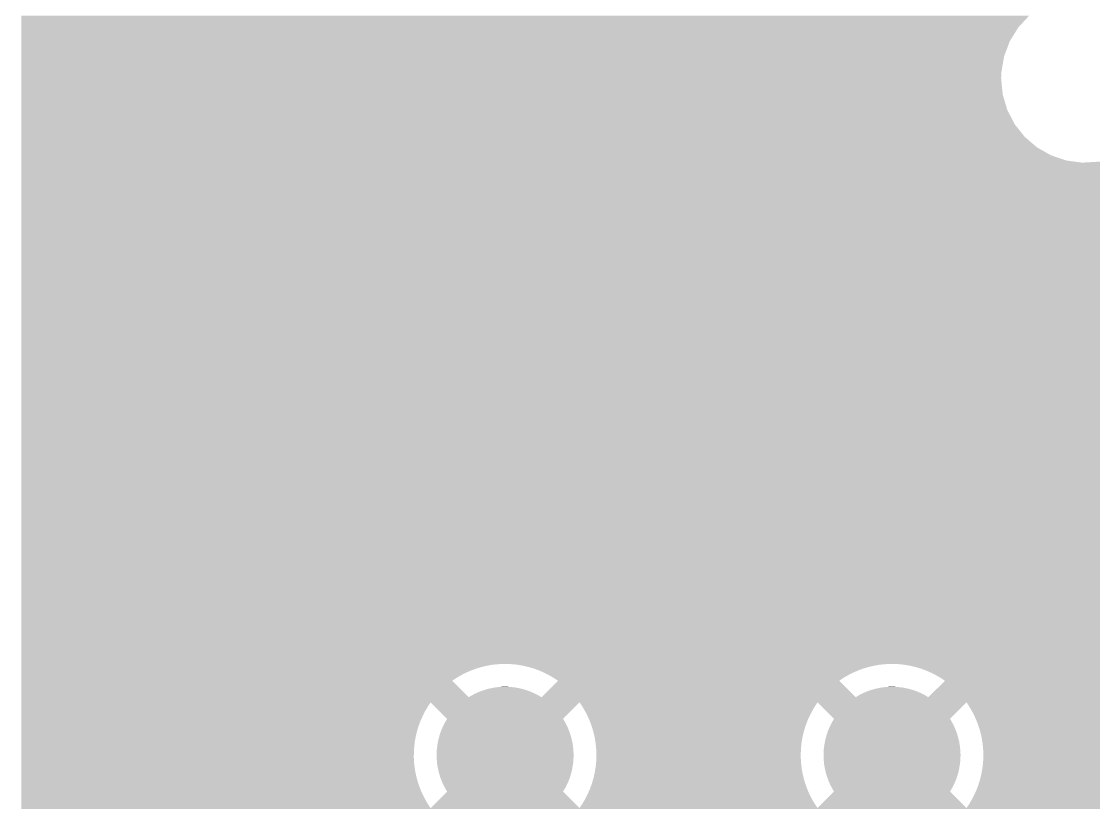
# Model space of a CAD drawing. Extents: x 295 to 953, y 10 to 290.
# Drawn here: x 562.99 to 578.47, y 111.26 to 122.63 of the extents above; entities that cross this region are included whole.
import ezdxf

# ---------------------------------------------------------------- set-up
doc = ezdxf.new("R2010")
doc.units = 0
doc.header["$LTSCALE"] = 5
doc.header["$MEASUREMENT"] = 0
doc.layers.add('PWR1', color=7, linetype='CONTINUOUS')

msp = doc.modelspace()

# ---------------------------------------------------------------- linework, layer by layer
at = {"layer": 'PWR1'}
for points in [[(562.991, 122.544), (562.991, 122.715), (577.388, 122.544), (577.546, 122.715)], [(562.991, 122.346), (562.991, 122.544), (577.265, 122.346), (577.388, 122.544)], [(562.991, 122.128), (562.991, 122.346), (577.183, 122.128), (577.265, 122.346)], [(562.991, 121.898), (562.991, 122.128), (577.143, 121.898), (577.183, 122.128)], [(562.991, 121.807), (562.991, 121.898), (577.139, 121.807), (577.143, 121.898)], [(562.991, 121.575), (562.991, 121.807), (577.162, 121.575), (577.139, 121.807)], [(562.991, 121.351), (562.991, 121.575), (577.228, 121.351), (577.162, 121.575)], [(562.991, 121.144), (562.991, 121.351), (577.335, 121.144), (577.228, 121.351)], [(562.991, 120.962), (562.991, 121.144), (577.48, 120.962), (577.335, 121.144)], [(562.991, 120.81), (562.991, 120.962), (577.657, 120.81), (577.48, 120.962)], [(562.991, 120.695), (562.991, 120.81), (577.86, 120.695), (577.657, 120.81)], [(562.991, 120.62), (562.991, 120.695), (578.081, 120.62), (577.86, 120.695)], [(562.991, 120.589), (562.991, 120.62), (578.312, 120.589), (578.081, 120.62)], [(562.991, 120.472), (562.991, 120.589), (638.787, 120.472), (638.798, 120.589)], [(562.991, 120.41), (562.991, 120.472), (638.786, 120.41), (638.787, 120.472)], [(578.312, 120.589), (578.544, 120.603), (638.798, 120.589), (638.799, 120.603)], [(562.991, 120.081), (562.991, 120.41), (638.809, 120.081), (638.786, 120.41)], [(562.991, 119.757), (562.991, 120.081), (638.875, 119.757), (638.809, 120.081)], [(562.991, 119.446), (562.991, 119.757), (638.985, 119.446), (638.875, 119.757)], [(562.991, 119.153), (562.991, 119.446), (639.135, 119.153), (638.985, 119.446)], [(562.991, 118.883), (562.991, 119.153), (639.324, 118.883), (639.135, 119.153)], [(562.991, 118.64), (562.991, 118.883), (639.548, 118.64), (639.324, 118.883)], [(562.991, 118.43), (562.991, 118.64), (639.802, 118.43), (639.548, 118.64)], [(562.991, 118.256), (562.991, 118.43), (640.083, 118.256), (639.802, 118.43)], [(562.991, 118.122), (562.991, 118.256), (640.384, 118.122), (640.083, 118.256)], [(562.991, 118.03), (562.991, 118.122), (640.7, 118.03), (640.384, 118.122)], [(562.991, 117.981), (562.991, 118.03), (641.027, 117.981), (640.7, 118.03)], [(562.991, 117.977), (562.991, 117.981), (641.356, 117.977), (641.027, 117.981)], [(562.991, 117.937), (562.991, 117.977), (644.239, 117.937), (644.254, 117.977)], [(562.991, 117.707), (562.991, 117.937), (644.199, 117.707), (644.239, 117.937)], [(562.991, 117.616), (562.991, 117.707), (644.195, 117.616), (644.199, 117.707)], [(562.991, 117.436), (562.991, 117.616), (644.213, 117.436), (644.195, 117.616)], [(562.991, 117.422), (562.991, 117.436), (641.036, 117.422), (641.268, 117.436)], [(562.991, 117.365), (562.991, 117.422), (640.81, 117.365), (641.036, 117.422)], [(562.991, 117.265), (562.991, 117.365), (640.599, 117.265), (640.81, 117.365)], [(562.991, 117.127), (562.991, 117.265), (640.411, 117.127), (640.599, 117.265)], [(562.991, 116.956), (562.991, 117.127), (640.253, 116.956), (640.411, 117.127)], [(562.991, 116.758), (562.991, 116.956), (640.13, 116.758), (640.253, 116.956)], [(562.991, 116.54), (562.991, 116.758), (640.048, 116.54), (640.13, 116.758)], [(562.991, 116.31), (562.991, 116.54), (640.008, 116.31), (640.048, 116.54)], [(562.991, 116.219), (562.991, 116.31), (640.004, 116.219), (640.008, 116.31)], [(562.991, 116.039), (562.991, 116.219), (640.022, 116.039), (640.004, 116.219)], [(562.991, 116.025), (562.991, 116.039), (615.89, 116.025), (616.122, 116.039)], [(562.991, 115.968), (562.991, 116.025), (615.664, 115.968), (615.89, 116.025)], [(562.991, 115.868), (562.991, 115.968), (615.453, 115.868), (615.664, 115.968)], [(562.991, 115.73), (562.991, 115.868), (615.265, 115.73), (615.453, 115.868)], [(562.991, 115.559), (562.991, 115.73), (615.107, 115.559), (615.265, 115.73)], [(562.991, 115.361), (562.991, 115.559), (614.984, 115.361), (615.107, 115.559)], [(562.991, 115.143), (562.991, 115.361), (614.902, 115.143), (614.984, 115.361)], [(562.991, 114.913), (562.991, 115.143), (614.862, 114.913), (614.902, 115.143)], [(562.991, 114.822), (562.991, 114.913), (614.858, 114.822), (614.862, 114.913)], [(562.991, 114.59), (562.991, 114.822), (614.881, 114.59), (614.858, 114.822)], [(562.991, 114.366), (562.991, 114.59), (614.947, 114.366), (614.881, 114.59)], [(562.991, 114.159), (562.991, 114.366), (615.054, 114.159), (614.947, 114.366)], [(562.991, 113.977), (562.991, 114.159), (615.199, 113.977), (615.054, 114.159)], [(562.991, 113.825), (562.991, 113.977), (615.376, 113.825), (615.199, 113.977)], [(562.991, 113.71), (562.991, 113.825), (615.579, 113.71), (615.376, 113.825)], [(562.991, 113.635), (562.991, 113.71), (615.8, 113.635), (615.579, 113.71)], [(562.991, 113.604), (562.991, 113.635), (616.031, 113.604), (615.8, 113.635)], [(562.991, 113.346), (562.991, 113.604), (658.545, 113.346), (658.545, 113.604)], [(562.991, 113.342), (562.991, 113.346), (569.868, 113.342), (569.945, 113.346)], [(562.991, 113.334), (562.991, 113.342), (569.792, 113.334), (569.868, 113.342)], [(570.022, 113.346), (569.945, 113.346), (575.524, 113.346), (575.533, 113.346)], [(570.077, 113.342), (570.022, 113.346), (575.456, 113.342), (575.524, 113.346)], [(570.098, 113.341), (570.077, 113.342), (575.444, 113.341), (575.456, 113.342)], [(570.156, 113.334), (570.098, 113.341), (575.38, 113.334), (575.444, 113.341)], [(575.686, 113.341), (575.61, 113.346), (658.545, 113.341), (658.545, 113.346)], [(575.763, 113.331), (575.686, 113.341), (658.545, 113.331), (658.545, 113.341)], [(562.991, 113.321), (562.991, 113.334), (569.716, 113.321), (569.792, 113.334)], [(562.991, 113.303), (562.991, 113.321), (569.641, 113.303), (569.716, 113.321)], [(562.991, 113.282), (562.991, 113.303), (569.568, 113.282), (569.641, 113.303)], [(562.991, 113.256), (562.991, 113.282), (569.496, 113.256), (569.568, 113.282)], [(562.991, 113.226), (562.991, 113.256), (569.425, 113.226), (569.496, 113.256)], [(562.991, 113.192), (562.991, 113.226), (569.356, 113.192), (569.425, 113.226)], [(562.991, 113.154), (562.991, 113.192), (569.289, 113.154), (569.356, 113.192)], [(570.175, 113.331), (570.156, 113.334), (575.367, 113.331), (575.38, 113.334)], [(570.233, 113.321), (570.175, 113.331), (575.304, 113.321), (575.367, 113.331)], [(570.25, 113.317), (570.233, 113.321), (575.291, 113.317), (575.304, 113.321)], [(570.308, 113.303), (570.25, 113.317), (575.229, 113.303), (575.291, 113.317)], [(570.325, 113.299), (570.308, 113.303), (575.216, 113.299), (575.229, 113.303)], [(570.382, 113.282), (570.325, 113.299), (575.156, 113.282), (575.216, 113.299)], [(570.398, 113.277), (570.382, 113.282), (575.142, 113.277), (575.156, 113.282)], [(570.455, 113.256), (570.398, 113.277), (575.084, 113.256), (575.142, 113.277)], [(570.47, 113.25), (570.455, 113.256), (575.07, 113.25), (575.084, 113.256)], [(570.525, 113.226), (570.47, 113.25), (575.013, 113.226), (575.07, 113.25)], [(570.54, 113.219), (570.525, 113.226), (575, 113.219), (575.013, 113.226)], [(570.594, 113.192), (570.54, 113.219), (574.944, 113.192), (575, 113.219)], [(570.609, 113.184), (570.594, 113.192), (574.931, 113.184), (574.944, 113.192)], [(570.661, 113.154), (570.609, 113.184), (574.877, 113.154), (574.931, 113.184)], [(575.838, 113.317), (575.763, 113.331), (658.545, 113.317), (658.545, 113.331)], [(575.913, 113.299), (575.838, 113.317), (658.545, 113.299), (658.545, 113.317)], [(575.986, 113.277), (575.913, 113.299), (658.545, 113.277), (658.545, 113.299)], [(576.058, 113.25), (575.986, 113.277), (658.545, 113.25), (658.545, 113.277)], [(576.128, 113.219), (576.058, 113.25), (658.545, 113.219), (658.545, 113.25)], [(576.197, 113.184), (576.128, 113.219), (658.545, 113.184), (658.545, 113.219)], [(576.263, 113.146), (576.197, 113.184), (658.545, 113.146), (658.545, 113.184)], [(562.991, 113.112), (562.991, 113.154), (569.225, 113.112), (569.289, 113.154)], [(562.991, 113.103), (562.991, 113.112), (569.212, 113.103), (569.225, 113.112)], [(562.991, 112.865), (562.991, 113.103), (569.45, 112.865), (569.212, 113.103)], [(570.501, 112.865), (570.739, 113.103), (575.038, 112.865), (574.8, 113.103)], [(570.675, 113.146), (570.661, 113.154), (574.865, 113.146), (574.877, 113.154)], [(570.725, 113.112), (570.675, 113.146), (574.813, 113.112), (574.865, 113.146)], [(570.739, 113.103), (570.725, 113.112), (574.8, 113.103), (574.813, 113.112)], [(576.089, 112.865), (576.327, 113.103), (658.545, 112.865), (658.545, 113.103)], [(576.327, 113.103), (576.263, 113.146), (658.545, 113.103), (658.545, 113.146)], [(569.45, 112.865), (569.488, 112.888), (570.501, 112.865), (570.462, 112.888)], [(569.488, 112.888), (569.508, 112.899), (570.462, 112.888), (570.444, 112.899)], [(569.508, 112.899), (569.547, 112.919), (570.444, 112.899), (570.403, 112.919)], [(569.547, 112.919), (569.568, 112.928), (570.403, 112.919), (570.384, 112.928)], [(569.568, 112.928), (569.608, 112.946), (570.384, 112.928), (570.342, 112.946)], [(569.608, 112.946), (569.63, 112.954), (570.342, 112.946), (570.323, 112.954)], [(569.63, 112.954), (569.67, 112.968), (570.323, 112.954), (570.279, 112.968)], [(569.67, 112.968), (569.693, 112.975), (570.279, 112.968), (570.26, 112.975)], [(569.693, 112.975), (569.734, 112.987), (570.26, 112.975), (570.215, 112.987)], [(569.734, 112.987), (569.758, 112.992), (570.215, 112.987), (570.195, 112.992)], [(569.758, 112.992), (569.799, 113.001), (570.195, 112.992), (570.149, 113.001)], [(569.799, 113.001), (569.824, 113.005), (570.149, 113.001), (570.13, 113.005)], [(569.824, 113.005), (569.865, 113.01), (570.13, 113.005), (570.082, 113.01)], [(569.865, 113.01), (569.893, 113.013), (570.082, 113.01), (570.064, 113.013)], [(569.893, 113.013), (569.931, 113.016), (570.064, 113.013), (570.011, 113.016)], [(569.931, 113.016), (569.998, 113.016), (570.011, 113.016), (569.998, 113.016)], [(575.038, 112.865), (575.076, 112.888), (576.089, 112.865), (576.05, 112.888)], [(575.076, 112.888), (575.096, 112.899), (576.05, 112.888), (576.032, 112.899)], [(575.096, 112.899), (575.135, 112.919), (576.032, 112.899), (575.991, 112.919)], [(575.135, 112.919), (575.156, 112.928), (575.991, 112.919), (575.972, 112.928)], [(575.156, 112.928), (575.196, 112.946), (575.972, 112.928), (575.93, 112.946)], [(575.196, 112.946), (575.218, 112.954), (575.93, 112.946), (575.911, 112.954)], [(575.218, 112.954), (575.258, 112.968), (575.911, 112.954), (575.867, 112.968)], [(575.258, 112.968), (575.281, 112.975), (575.867, 112.968), (575.848, 112.975)], [(575.281, 112.975), (575.322, 112.987), (575.848, 112.975), (575.803, 112.987)], [(575.322, 112.987), (575.346, 112.992), (575.803, 112.987), (575.783, 112.992)], [(575.346, 112.992), (575.387, 113.001), (575.783, 112.992), (575.737, 113.001)], [(575.387, 113.001), (575.412, 113.005), (575.737, 113.001), (575.718, 113.005)], [(575.412, 113.005), (575.453, 113.01), (575.718, 113.005), (575.67, 113.01)], [(575.453, 113.01), (575.481, 113.013), (575.67, 113.01), (575.652, 113.013)], [(575.481, 113.013), (575.519, 113.016), (575.652, 113.013), (575.599, 113.016)], [(575.519, 113.016), (575.586, 113.016), (575.599, 113.016), (575.586, 113.016)], [(562.991, 112.791), (562.991, 112.865), (658.545, 112.791), (658.545, 112.865)], [(562.991, 112.727), (562.991, 112.791), (568.858, 112.727), (568.9, 112.791)], [(562.991, 112.661), (562.991, 112.727), (568.819, 112.661), (568.858, 112.727)], [(569.138, 112.553), (568.9, 112.791), (570.813, 112.553), (571.051, 112.791)], [(571.077, 112.753), (571.051, 112.791), (574.463, 112.753), (574.488, 112.791)], [(571.093, 112.727), (571.077, 112.753), (574.446, 112.727), (574.463, 112.753)], [(571.117, 112.687), (571.093, 112.727), (574.422, 112.687), (574.446, 112.727)], [(574.726, 112.553), (574.488, 112.791), (576.401, 112.553), (576.639, 112.791)], [(576.665, 112.753), (576.639, 112.791), (658.545, 112.753), (658.545, 112.791)], [(576.705, 112.687), (576.665, 112.753), (658.545, 112.687), (658.545, 112.753)], [(562.991, 112.592), (562.991, 112.661), (568.784, 112.592), (568.819, 112.661)], [(562.991, 112.522), (562.991, 112.592), (568.753, 112.522), (568.784, 112.592)], [(571.132, 112.661), (571.117, 112.687), (574.407, 112.661), (574.422, 112.687)], [(571.154, 112.62), (571.132, 112.661), (574.386, 112.62), (574.407, 112.661)], [(571.167, 112.592), (571.154, 112.62), (574.372, 112.592), (574.386, 112.62)], [(571.186, 112.55), (571.167, 112.592), (574.353, 112.55), (574.372, 112.592)], [(576.742, 112.62), (576.705, 112.687), (658.545, 112.62), (658.545, 112.687)], [(576.774, 112.55), (576.742, 112.62), (658.545, 112.55), (658.545, 112.62)], [(562.991, 112.45), (562.991, 112.522), (568.726, 112.45), (568.753, 112.522)], [(562.991, 112.377), (562.991, 112.45), (568.704, 112.377), (568.726, 112.45)], [(569.049, 112.375), (569.066, 112.416), (570.901, 112.375), (570.885, 112.416)], [(569.066, 112.416), (569.075, 112.436), (570.885, 112.416), (570.876, 112.436)], [(569.075, 112.436), (569.095, 112.476), (570.876, 112.436), (570.857, 112.476)], [(569.095, 112.476), (569.104, 112.496), (570.857, 112.476), (570.846, 112.496)], [(569.104, 112.496), (569.127, 112.534), (570.846, 112.496), (570.825, 112.534)], [(569.127, 112.534), (569.138, 112.553), (570.825, 112.534), (570.813, 112.553)], [(571.198, 112.522), (571.186, 112.55), (574.341, 112.522), (574.353, 112.55)], [(571.215, 112.479), (571.198, 112.522), (574.325, 112.479), (574.341, 112.522)], [(571.224, 112.45), (571.215, 112.479), (574.314, 112.45), (574.325, 112.479)], [(571.239, 112.406), (571.224, 112.45), (574.301, 112.406), (574.314, 112.45)], [(574.637, 112.375), (574.654, 112.416), (576.489, 112.375), (576.473, 112.416)], [(574.654, 112.416), (574.663, 112.436), (576.473, 112.416), (576.464, 112.436)], [(574.663, 112.436), (574.683, 112.476), (576.464, 112.436), (576.445, 112.476)], [(574.683, 112.476), (574.692, 112.496), (576.445, 112.476), (576.434, 112.496)], [(574.692, 112.496), (574.715, 112.534), (576.434, 112.496), (576.413, 112.534)], [(574.715, 112.534), (574.726, 112.553), (576.413, 112.534), (576.401, 112.553)], [(576.803, 112.479), (576.774, 112.55), (658.545, 112.479), (658.545, 112.55)], [(576.827, 112.406), (576.803, 112.479), (658.545, 112.406), (658.545, 112.479)], [(562.991, 112.302), (562.991, 112.377), (568.686, 112.302), (568.704, 112.377)], [(562.991, 112.227), (562.991, 112.302), (568.672, 112.227), (568.686, 112.302)], [(569.011, 112.247), (569.023, 112.29), (570.939, 112.247), (570.929, 112.29)], [(569.023, 112.29), (569.028, 112.312), (570.929, 112.29), (570.922, 112.312)], [(569.028, 112.312), (569.042, 112.354), (570.922, 112.312), (570.909, 112.354)], [(569.042, 112.354), (569.049, 112.375), (570.909, 112.354), (570.901, 112.375)], [(571.247, 112.377), (571.239, 112.406), (574.292, 112.377), (574.301, 112.406)], [(571.259, 112.332), (571.247, 112.377), (574.281, 112.332), (574.292, 112.377)], [(571.265, 112.302), (571.259, 112.332), (574.274, 112.302), (574.281, 112.332)], [(571.274, 112.257), (571.265, 112.302), (574.265, 112.257), (574.274, 112.302)], [(571.279, 112.227), (571.274, 112.257), (574.26, 112.227), (574.265, 112.257)], [(574.599, 112.247), (574.611, 112.29), (576.527, 112.247), (576.517, 112.29)], [(574.611, 112.29), (574.616, 112.312), (576.517, 112.29), (576.51, 112.312)], [(574.616, 112.312), (574.63, 112.354), (576.51, 112.312), (576.497, 112.354)], [(574.63, 112.354), (574.637, 112.375), (576.497, 112.354), (576.489, 112.375)], [(576.847, 112.332), (576.827, 112.406), (658.545, 112.332), (658.545, 112.406)], [(576.862, 112.257), (576.847, 112.332), (658.545, 112.257), (658.545, 112.332)], [(576.873, 112.181), (576.862, 112.257), (658.545, 112.181), (658.545, 112.257)], [(562.991, 112.15), (562.991, 112.227), (568.663, 112.15), (568.672, 112.227)], [(562.991, 112.074), (562.991, 112.15), (568.658, 112.074), (568.663, 112.15)], [(568.989, 112.094), (568.99, 112.116), (570.962, 112.094), (570.96, 112.116)], [(568.99, 112.116), (568.996, 112.16), (570.96, 112.116), (570.956, 112.16)], [(568.996, 112.16), (568.999, 112.182), (570.956, 112.16), (570.952, 112.182)], [(568.999, 112.182), (569.007, 112.226), (570.952, 112.182), (570.945, 112.226)], [(569.007, 112.226), (569.011, 112.247), (570.945, 112.226), (570.939, 112.247)], [(571.285, 112.181), (571.279, 112.227), (574.254, 112.181), (574.26, 112.227)], [(571.288, 112.15), (571.285, 112.181), (574.251, 112.15), (574.254, 112.181)], [(571.292, 112.104), (571.288, 112.15), (574.248, 112.104), (574.251, 112.15)], [(571.293, 112.074), (571.292, 112.104), (574.246, 112.074), (574.248, 112.104)], [(574.577, 112.094), (574.578, 112.116), (576.55, 112.094), (576.548, 112.116)], [(574.578, 112.116), (574.584, 112.16), (576.548, 112.116), (576.544, 112.16)], [(574.584, 112.16), (574.587, 112.182), (576.544, 112.16), (576.54, 112.182)], [(574.587, 112.182), (574.595, 112.226), (576.54, 112.182), (576.533, 112.226)], [(574.595, 112.226), (574.599, 112.247), (576.533, 112.226), (576.527, 112.247)], [(576.88, 112.104), (576.873, 112.181), (658.545, 112.104), (658.545, 112.181)], [(576.882, 112.028), (576.88, 112.104), (658.545, 112.028), (658.545, 112.104)], [(562.991, 111.997), (562.991, 112.074), (568.657, 111.997), (568.658, 112.074)], [(562.991, 111.92), (562.991, 111.997), (568.661, 111.92), (568.657, 111.997)], [(568.986, 112.028), (568.987, 112.05), (570.965, 112.028), (570.964, 112.05)], [(568.987, 112.005), (568.986, 112.028), (570.964, 112.005), (570.965, 112.028)], [(568.987, 112.05), (568.989, 112.094), (570.964, 112.05), (570.962, 112.094)], [(568.989, 111.961), (568.987, 112.005), (570.962, 111.961), (570.964, 112.005)], [(568.991, 111.939), (568.989, 111.961), (570.961, 111.939), (570.962, 111.961)], [(571.29, 111.92), (571.294, 111.981), (574.249, 111.92), (574.246, 111.981)], [(571.294, 112.028), (571.293, 112.074), (574.245, 112.028), (574.246, 112.074)], [(571.294, 111.997), (571.294, 112.028), (574.245, 111.997), (574.245, 112.028)], [(571.294, 111.981), (571.294, 111.997), (574.246, 111.981), (574.245, 111.997)], [(574.574, 112.028), (574.575, 112.05), (576.553, 112.028), (576.552, 112.05)], [(574.575, 112.005), (574.574, 112.028), (576.552, 112.005), (576.553, 112.028)], [(574.575, 112.05), (574.577, 112.094), (576.552, 112.05), (576.55, 112.094)], [(574.577, 111.961), (574.575, 112.005), (576.55, 111.961), (576.552, 112.005)], [(574.579, 111.939), (574.577, 111.961), (576.549, 111.939), (576.55, 111.961)], [(576.877, 111.905), (576.882, 111.981), (658.545, 111.905), (658.545, 111.981)], [(576.882, 111.981), (576.882, 112.028), (658.545, 111.981), (658.545, 112.028)], [(562.991, 111.844), (562.991, 111.92), (568.67, 111.844), (568.661, 111.92)], [(562.991, 111.768), (562.991, 111.844), (568.683, 111.768), (568.67, 111.844)], [(568.995, 111.895), (568.991, 111.939), (570.955, 111.895), (570.961, 111.939)], [(568.999, 111.873), (568.995, 111.895), (570.952, 111.873), (570.955, 111.895)], [(569.007, 111.829), (568.999, 111.873), (570.944, 111.829), (570.952, 111.873)], [(569.012, 111.808), (569.007, 111.829), (570.94, 111.808), (570.944, 111.829)], [(569.022, 111.765), (569.012, 111.808), (570.929, 111.765), (570.94, 111.808)], [(571.268, 111.768), (571.279, 111.829), (574.271, 111.768), (574.26, 111.829)], [(571.279, 111.829), (571.281, 111.844), (574.26, 111.829), (574.258, 111.844)], [(571.281, 111.844), (571.289, 111.905), (574.258, 111.844), (574.251, 111.905)], [(571.289, 111.905), (571.29, 111.92), (574.251, 111.905), (574.249, 111.92)], [(574.583, 111.895), (574.579, 111.939), (576.543, 111.895), (576.549, 111.939)], [(574.587, 111.873), (574.583, 111.895), (576.54, 111.873), (576.543, 111.895)], [(574.595, 111.829), (574.587, 111.873), (576.532, 111.829), (576.54, 111.873)], [(574.6, 111.808), (574.595, 111.829), (576.528, 111.808), (576.532, 111.829)], [(574.61, 111.765), (574.6, 111.808), (576.517, 111.765), (576.528, 111.808)], [(576.853, 111.753), (576.867, 111.829), (658.545, 111.753), (658.545, 111.829)], [(576.867, 111.829), (576.877, 111.905), (658.545, 111.829), (658.545, 111.905)], [(562.991, 111.694), (562.991, 111.768), (568.7, 111.694), (568.683, 111.768)], [(562.991, 111.62), (562.991, 111.694), (568.721, 111.62), (568.7, 111.694)], [(569.029, 111.743), (569.022, 111.765), (570.923, 111.743), (570.929, 111.765)], [(569.042, 111.701), (569.029, 111.743), (570.909, 111.701), (570.923, 111.743)], [(569.05, 111.68), (569.042, 111.701), (570.902, 111.68), (570.909, 111.701)], [(569.066, 111.639), (569.05, 111.68), (570.885, 111.639), (570.902, 111.68)], [(569.075, 111.619), (569.066, 111.639), (570.876, 111.619), (570.885, 111.639)], [(571.229, 111.62), (571.247, 111.679), (574.309, 111.62), (574.292, 111.679)], [(571.247, 111.679), (571.251, 111.694), (574.292, 111.679), (574.288, 111.694)], [(571.251, 111.694), (571.265, 111.753), (574.288, 111.694), (574.274, 111.753)], [(571.265, 111.753), (571.268, 111.768), (574.274, 111.753), (574.271, 111.768)], [(574.617, 111.743), (574.61, 111.765), (576.511, 111.743), (576.517, 111.765)], [(574.63, 111.701), (574.617, 111.743), (576.497, 111.701), (576.511, 111.743)], [(574.638, 111.68), (574.63, 111.701), (576.49, 111.68), (576.497, 111.701)], [(574.654, 111.639), (574.638, 111.68), (576.473, 111.639), (576.49, 111.68)], [(574.663, 111.619), (574.654, 111.639), (576.464, 111.619), (576.473, 111.639)], [(576.819, 111.626), (576.832, 111.666), (607.233, 111.626), (607.561, 111.666)], [(576.832, 111.666), (576.835, 111.679), (658.545, 111.666), (658.545, 111.679)], [(576.835, 111.679), (576.853, 111.753), (658.545, 111.679), (658.545, 111.753)], [(562.991, 111.548), (562.991, 111.62), (568.747, 111.548), (568.721, 111.62)], [(562.991, 111.477), (562.991, 111.548), (568.777, 111.477), (568.747, 111.548)], [(568.9, 111.264), (569.138, 111.502), (571.051, 111.264), (570.813, 111.502)], [(569.094, 111.579), (569.075, 111.619), (570.857, 111.579), (570.876, 111.619)], [(569.105, 111.559), (569.094, 111.579), (570.847, 111.559), (570.857, 111.579)], [(569.126, 111.521), (569.105, 111.559), (570.824, 111.521), (570.847, 111.559)], [(569.138, 111.502), (569.126, 111.521), (570.813, 111.502), (570.824, 111.521)], [(571.173, 111.477), (571.198, 111.533), (574.365, 111.477), (574.341, 111.533)], [(571.198, 111.533), (571.203, 111.548), (574.341, 111.533), (574.335, 111.548)], [(571.203, 111.548), (571.225, 111.605), (574.335, 111.548), (574.315, 111.605)], [(571.225, 111.605), (571.229, 111.62), (574.315, 111.605), (574.309, 111.62)], [(574.488, 111.264), (574.726, 111.502), (576.639, 111.264), (576.401, 111.502)], [(574.682, 111.579), (574.663, 111.619), (576.445, 111.579), (576.464, 111.619)], [(574.693, 111.559), (574.682, 111.579), (576.435, 111.559), (576.445, 111.579)], [(574.714, 111.521), (574.693, 111.559), (576.412, 111.521), (576.435, 111.559)], [(574.726, 111.502), (574.714, 111.521), (576.401, 111.502), (576.412, 111.521)], [(576.755, 111.463), (576.786, 111.533), (606.725, 111.463), (606.894, 111.533)], [(576.786, 111.533), (576.789, 111.542), (606.894, 111.533), (606.914, 111.542)], [(576.789, 111.542), (576.813, 111.605), (606.914, 111.542), (607.155, 111.605)], [(576.813, 111.605), (576.819, 111.626), (607.155, 111.605), (607.233, 111.626)], [(562.991, 111.408), (562.991, 111.477), (568.811, 111.408), (568.777, 111.477)], [(562.991, 111.341), (562.991, 111.408), (568.849, 111.341), (568.811, 111.408)], [(562.991, 111.277), (562.991, 111.341), (568.891, 111.277), (568.849, 111.341)], [(571.059, 111.277), (571.094, 111.328), (574.479, 111.277), (574.446, 111.328)], [(571.094, 111.328), (571.101, 111.341), (574.446, 111.328), (574.437, 111.341)], [(571.101, 111.341), (571.132, 111.394), (574.437, 111.341), (574.407, 111.394)], [(571.132, 111.394), (571.139, 111.408), (574.407, 111.394), (574.399, 111.408)], [(571.139, 111.408), (571.167, 111.463), (574.399, 111.408), (574.372, 111.463)], [(571.167, 111.463), (571.173, 111.477), (574.372, 111.463), (574.365, 111.477)], [(576.639, 111.264), (576.682, 111.328), (606.352, 111.264), (606.461, 111.328)], [(576.682, 111.328), (576.72, 111.394), (606.461, 111.328), (606.574, 111.394)], [(576.72, 111.394), (576.731, 111.415), (606.574, 111.394), (606.61, 111.415)], [(576.731, 111.415), (576.755, 111.463), (606.61, 111.415), (606.725, 111.463)], [(562.991, 111.264), (562.991, 111.277), (568.9, 111.264), (568.891, 111.277)], [(562.991, 111.249), (562.991, 111.264), (606.325, 111.249), (606.352, 111.264)], [(571.051, 111.264), (571.059, 111.277), (574.488, 111.264), (574.479, 111.277)]]:
    msp.add_solid(points, dxfattribs=at)

doc.saveas('drawing.dxf')
